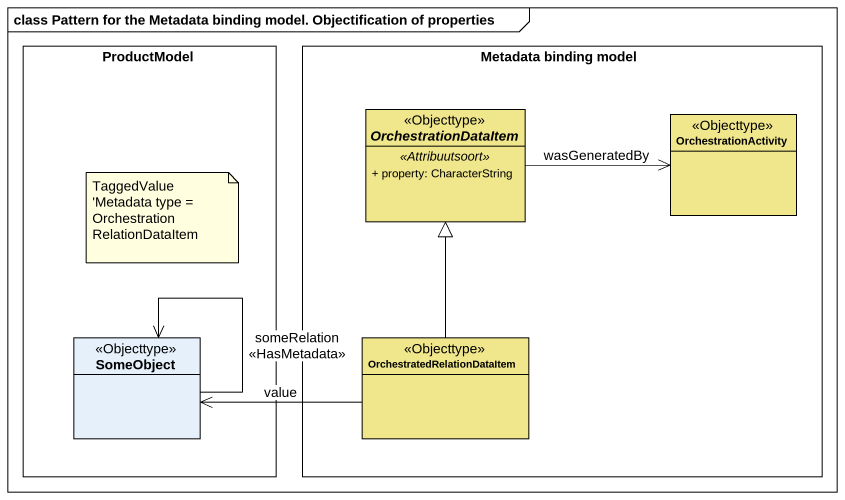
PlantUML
@startuml
mainframe class Pattern for the Metadata binding model. Objectification of properties
hide circle
hide empty members
skinparam classAttributeIconSize 0
rectangle ProductModel {
  class SomeObject <<Objecttype>>
}
rectangle "Metadata binding model" as Metadata_binding_model {
  abstract class OrchestrationDataItem <<Objecttype>> #F0E68C {
    .. <<Attribuutsoort>> ..
    + property: CharacterString
  }
  class OrchestrationActivity <<Objecttype>> #F0E68C
  class OrchestratedRelationDataItem <<Objecttype>> #F0E68C
}
OrchestrationDataItem -right-> OrchestrationActivity : wasGeneratedBy
SomeObject --> SomeObject : someRelation\n<<HasMetadata>>
OrchestratedRelationDataItem -up-|> OrchestrationDataItem
OrchestratedRelationDataItem -left-> SomeObject : value
note as N1
  TaggedValue
  ~'Metadata type = OrchestrationRelationDataItem
end note
@enduml
